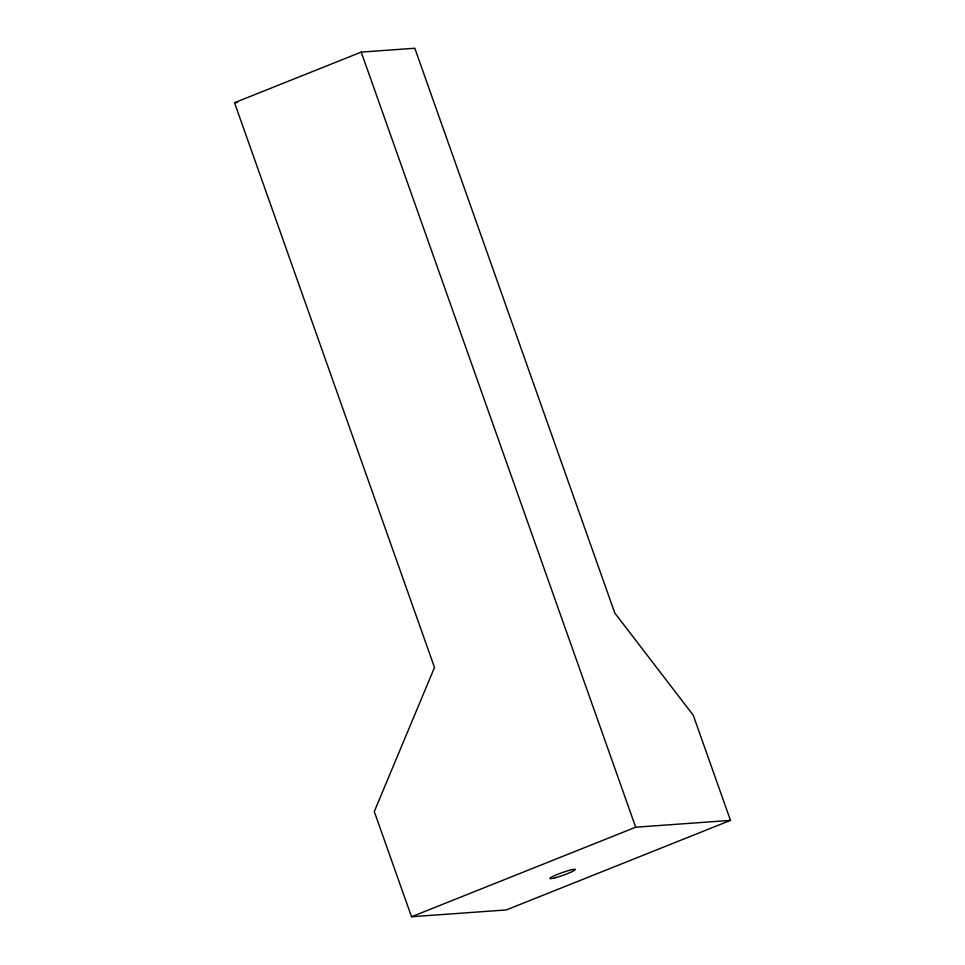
<?xml version="1.0" encoding="UTF-8"?>
<svg xmlns="http://www.w3.org/2000/svg" width="965" height="965" viewBox="0 0 965 965"><rect width="100%" height="100%" fill="white"/><g stroke="black" fill="none" stroke-linecap="round" stroke-linejoin="round"><path stroke-width="1.45" d="M234.519 102.712L361.224 52.098L414.793 48.25L614.789 613.016L693.244 715.222L730.481 820.383L506.311 909.935L411.524 916.75L374.287 811.577L434.503 667.478L234.519 102.712L237.487 102.507M411.524 916.75L635.694 827.21L730.481 820.383M361.224 52.098L635.694 827.21M554.911 877.836A13.462 1.411 -19.5 0 0 575.164 869.742A13.462 1.411 -19.5 0 0 557.625 874.314A13.462 1.411 -19.5 0 0 554.911 877.836"/></g></svg>
